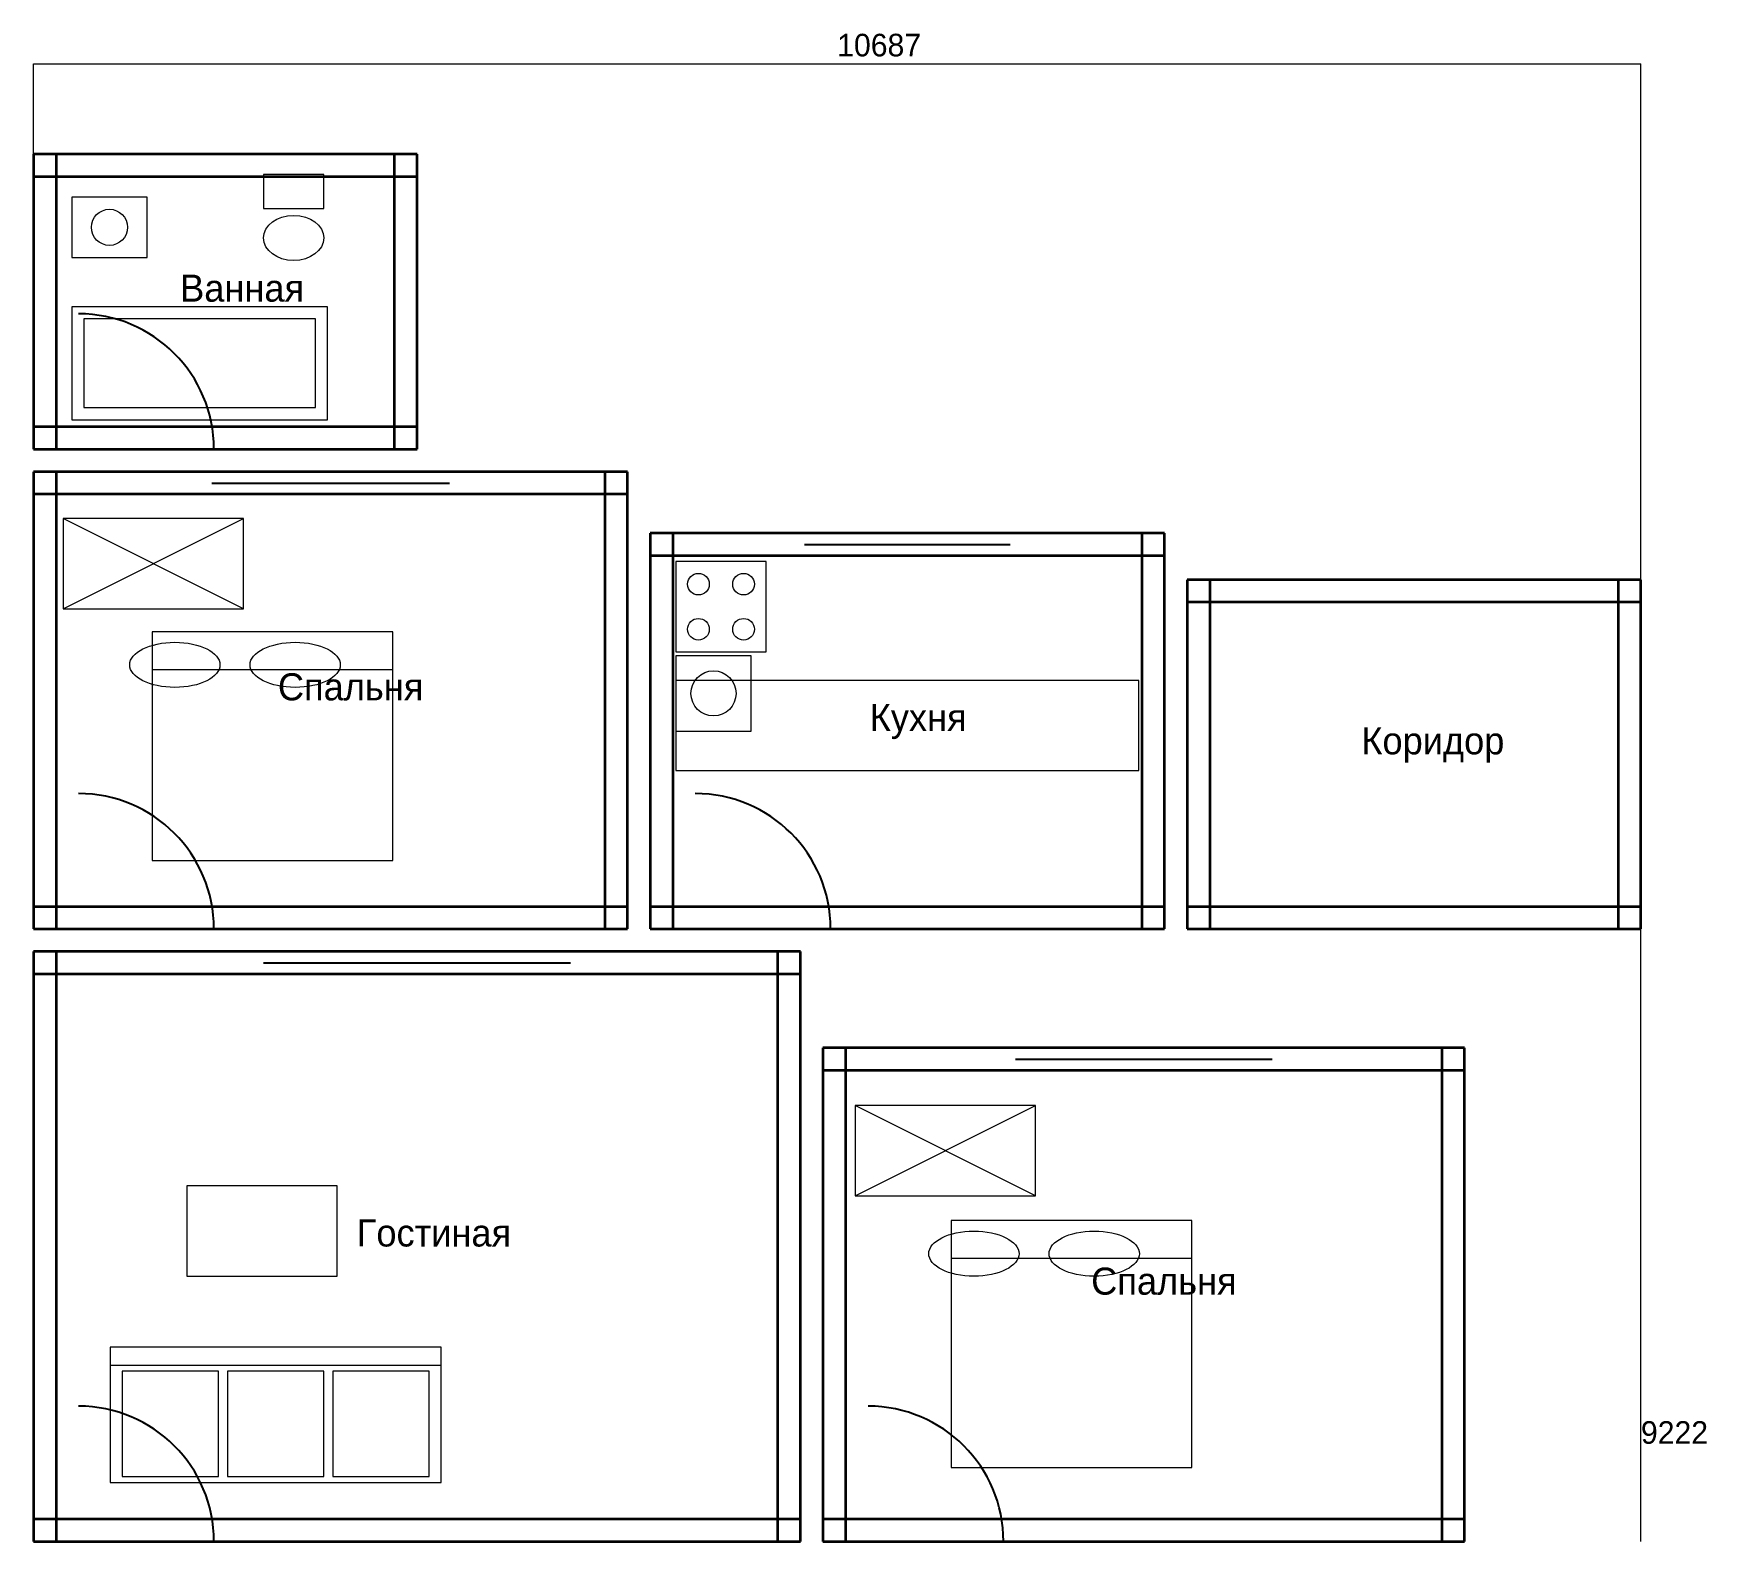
# Model space of a CAD drawing. Header units: metres. Extents: x 0 to 1112, y 0 to 1002.
import ezdxf

# ---------------------------------------------------------------- set-up
doc = ezdxf.new("R2010")
doc.units = ezdxf.units.M
for name, color, linetype, lineweight in [('Двери', 7, 'Continuous', 25), ('Мебель', 7, 'Continuous', 18), ('Окна', 7, 'Continuous', 25), ('Размеры', 1, 'Continuous', 13), ('Стены', 7, 'Continuous', 35), ('Текст', 7, 'Continuous', 13)]:
    doc.layers.add(name, color=color, linetype=linetype, lineweight=lineweight)

msp = doc.modelspace()

# ---------------------------------------------------------------- linework, layer by layer
at = {"layer": 'Двери'}
for p, q in [((30, 726.1), (120, 726.1)), ((30, 407.2), (120, 407.2)), ((440, 407.2), (530, 407.2)), ((30, 0), (120, 0)), ((554.9, 0), (644.9, 0))]:
    msp.add_line(p, q, dxfattribs=at)
for centre in [(30, 726.1), (30, 407.2), (440, 407.2), (30, 0), (554.9, 0)]:
    msp.add_arc(centre, 90, 0, 90, dxfattribs=at)
at = {"layer": 'Мебель'}
for p, q in [((19.75, 619.93), (139.75, 679.93)), ((139.75, 619.93), (19.75, 679.93)), ((79, 579.735), (239, 579.735)), ((546.23, 229.74), (666.23, 289.74)), ((666.23, 229.74), (546.23, 289.74)), ((610.22, 188.33), (770.22, 188.33)), ((50.99, 117.22), (270.99, 117.22))]:
    msp.add_line(p, q, dxfattribs=at)
for points in [[(153, 886.01), (193, 886.01), (193, 908.76), (153, 908.76)], [(25.5, 853.565), (75.5, 853.565), (75.5, 893.565), (25.5, 893.565)], [(25.5, 745.71), (195.5, 745.71), (195.5, 820.71), (25.5, 820.71)], [(33.5, 753.71), (187.5, 753.71), (187.5, 812.71), (33.5, 812.71)], [(19.75, 619.93), (139.75, 619.93), (139.75, 679.93), (19.75, 679.93)], [(427.1, 591.37), (487.1, 591.37), (487.1, 651.37), (427.1, 651.37)], [(79, 452.785), (239, 452.785), (239, 604.735), (79, 604.735)], [(427.1, 538.75), (477.1, 538.75), (477.1, 588.75), (427.1, 588.75)], [(427.1, 512.44), (734.9, 512.44), (734.9, 572.44), (427.1, 572.44)], [(546.23, 229.74), (666.23, 229.74), (666.23, 289.74), (546.23, 289.74)], [(101.98, 176.49), (201.98, 176.49), (201.98, 236.49), (101.98, 236.49)], [(610.22, 49.23), (770.22, 49.23), (770.22, 213.33), (610.22, 213.33)], [(50.99, 39.22), (270.99, 39.22), (270.99, 129.22), (50.99, 129.22)], [(58.99, 43.22), (122.99, 43.22), (122.99, 113.22), (58.99, 113.22)], [(128.99, 43.22), (192.99, 43.22), (192.99, 113.22), (128.99, 113.22)], [(198.99, 43.22), (262.99, 43.22), (262.99, 113.22), (198.99, 113.22)]]:
    msp.add_lwpolyline(points, close=True, dxfattribs=at)
for centre, radius in [((50.5, 873.565), 12), ((442.1, 636.37), 7.2), ((472.1, 636.37), 7.2), ((442.1, 606.37), 7.2), ((472.1, 606.37), 7.2), ((452.1, 563.75), 15)]:
    msp.add_circle(centre, radius, dxfattribs=at)
for centre, major_axis, ratio in [((173, 866.51), (20, 0), 0.75), ((94, 582.735), (30, 0), 0.5), ((174, 582.735), (30, 0), 0.5), ((625.22, 191.33), (30, 0), 0.5), ((705.22, 191.33), (30, 0), 0.5)]:
    msp.add_ellipse(centre, major_axis=major_axis, ratio=ratio, dxfattribs=at)
at = {"layer": 'Окна'}
for p, q in [((118.5, 711.1), (276.5, 711.1)), ((118.5, 703.6), (276.5, 703.6)), ((118.5, 696.1), (276.5, 696.1)), ((512.6, 670.3), (649.4, 670.3)), ((512.6, 662.8), (649.4, 662.8)), ((512.6, 655.3), (649.4, 655.3)), ((152.97, 392.2), (356.93, 392.2)), ((152.97, 384.7), (356.93, 384.7)), ((152.97, 377.2), (356.93, 377.2)), ((652.88, 328.2), (823.52, 328.2)), ((652.88, 320.7), (823.52, 320.7)), ((652.88, 313.2), (823.52, 313.2))]:
    msp.add_line(p, q, dxfattribs=at)
at = {"layer": 'Размеры', "color": 1}
for p, q in [((0, 982.2), (1068.7, 982.2)), ((0, 922.2), (0, 982.2)), ((1068.7, 922.2), (1068.7, 982.2)), ((1068.7, 60), (1068.7, 982.2)), ((1068.7, 922.2), (1068.7, 982.2)), ((1068.7, 0), (1068.7, 60))]:
    msp.add_line(p, q, dxfattribs=at)
at = {"layer": 'Стены'}
for p, q in [((255, 922.2), (0, 922.2)), ((0, 922.2), (0, 726.1)), ((15, 922.2), (15, 726.1)), ((240, 726.1), (240, 922.2)), ((255, 726.1), (255, 922.2)), ((255, 907.2), (0, 907.2)), ((0, 741.1), (255, 741.1)), ((0, 726.1), (255, 726.1)), ((395, 711.1), (0, 711.1)), ((0, 711.1), (0, 407.2)), ((15, 711.1), (15, 407.2)), ((380, 407.2), (380, 711.1)), ((395, 407.2), (395, 711.1)), ((395, 696.1), (0, 696.1)), ((752, 670.3), (410, 670.3)), ((410, 670.3), (410, 407.2)), ((425, 670.3), (425, 407.2)), ((737, 407.2), (737, 670.3)), ((752, 407.2), (752, 670.3)), ((752, 655.3), (410, 655.3)), ((1068.7, 639.3), (767, 639.3)), ((767, 639.3), (767, 407.2)), ((782, 639.3), (782, 407.2)), ((1053.7, 407.2), (1053.7, 639.3)), ((1068.7, 407.2), (1068.7, 639.3)), ((1068.7, 624.3), (767, 624.3)), ((0, 422.2), (395, 422.2)), ((410, 422.2), (752, 422.2)), ((767, 422.2), (1068.7, 422.2)), ((0, 407.2), (395, 407.2)), ((410, 407.2), (752, 407.2)), ((767, 407.2), (1068.7, 407.2)), ((509.9, 392.2), (0, 392.2)), ((0, 392.2), (0, 0)), ((15, 392.2), (15, 0)), ((494.9, 0), (494.9, 392.2)), ((509.9, 0), (509.9, 392.2)), ((509.9, 377.2), (0, 377.2)), ((951.5, 328.2), (524.9, 328.2)), ((524.9, 328.2), (524.9, 0)), ((539.9, 328.2), (539.9, 0)), ((936.5, 0), (936.5, 328.2)), ((951.5, 0), (951.5, 328.2)), ((951.5, 313.2), (524.9, 313.2)), ((0, 15), (509.9, 15)), ((524.9, 15), (951.5, 15)), ((0, 0), (509.9, 0)), ((524.9, 0), (951.5, 0))]:
    msp.add_line(p, q, dxfattribs=at)

# ---------------------------------------------------------------- texts
at = {"layer": 'Размеры', "color": 1}
for s, p in [('10687', (534.35, 987.2)), ('9222', (1068.7, 65))]:
    msp.add_text(s, height=15, dxfattribs=at).set_placement(p)
at = {"layer": 'Текст'}
for s, p in [('Ванная', (97.5, 824.15)), ('Спальня', (162.5, 559.15)), ('Кухня', (556, 538.75)), ('Коридор', (882.85, 523.25)), ('Гостиная', (214.95, 196.1)), ('Спальня', (703.2, 164.1))]:
    msp.add_text(s, height=18, dxfattribs=at).set_placement(p)

doc.saveas('drawing.dxf')
